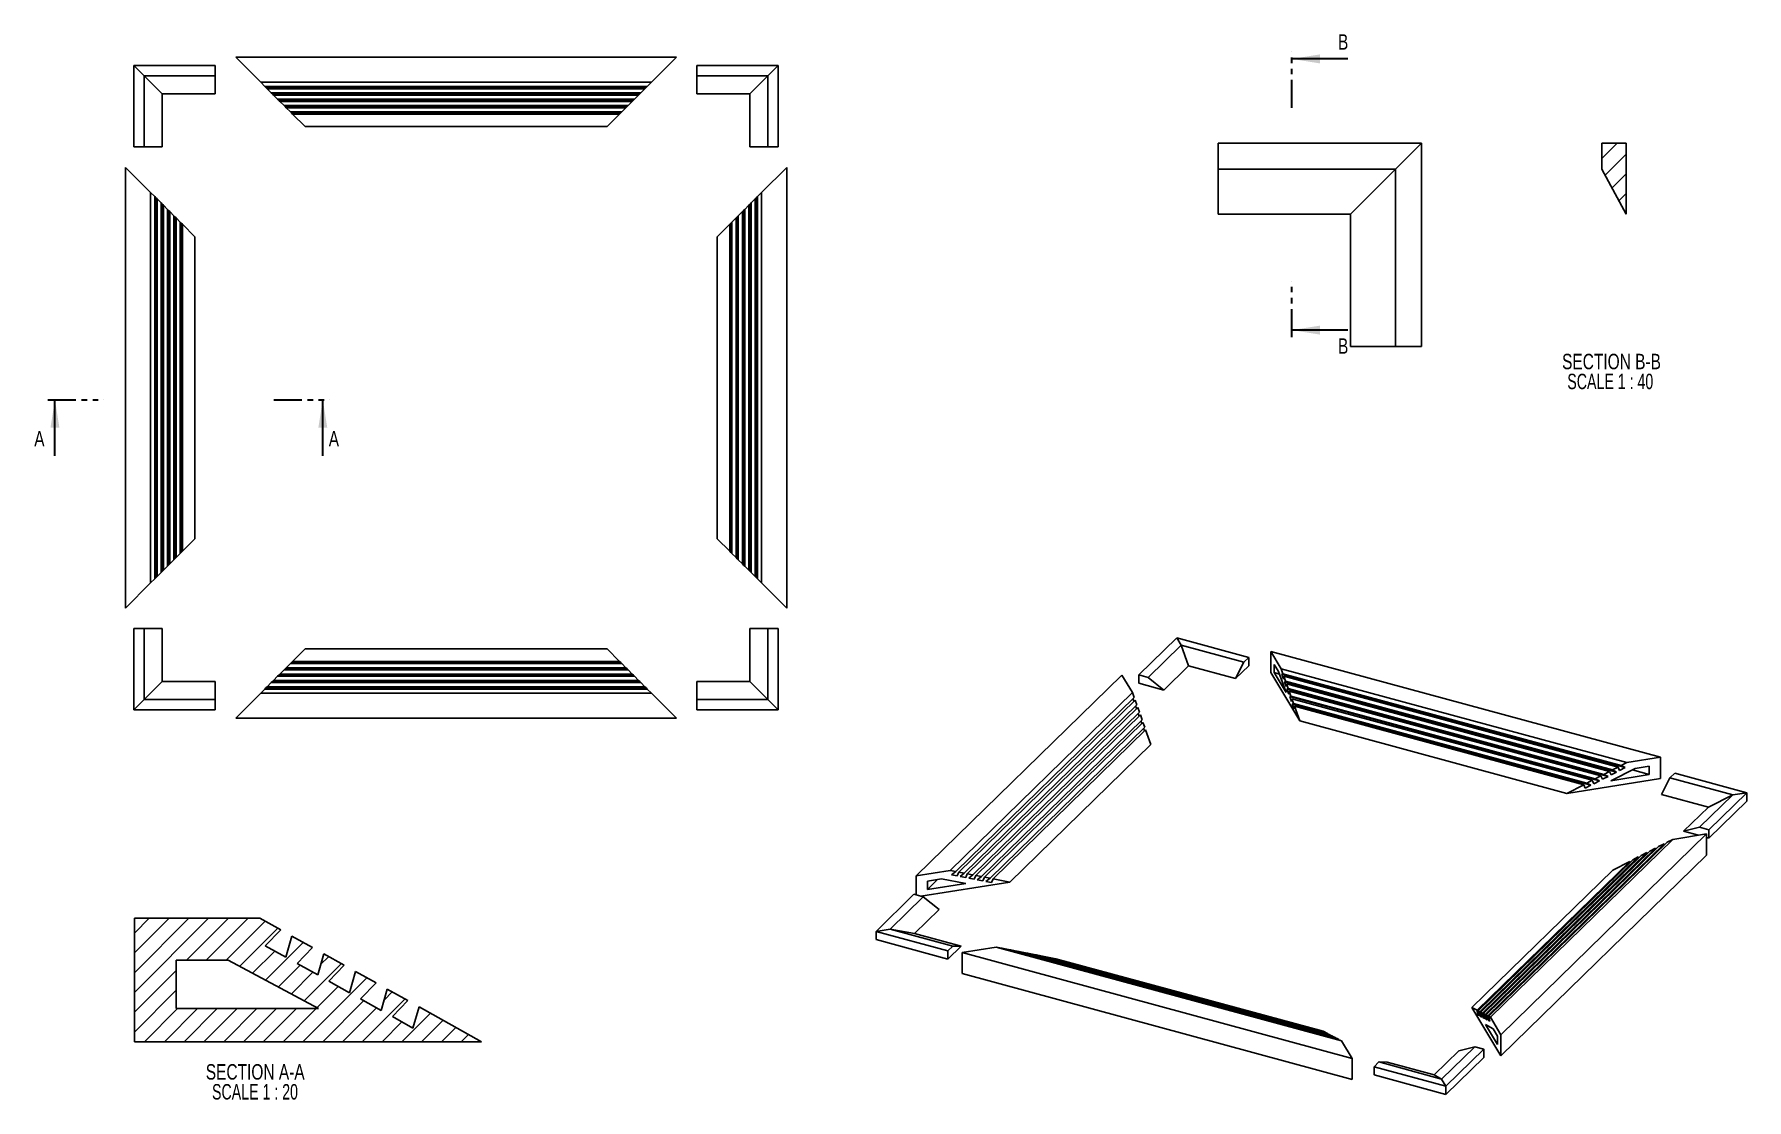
# Paper-space layout 'Dovetail' of a CAD drawing. Header units: millimetres. Extents: x 18 to 407, y 34 to 276.
import ezdxf

# ---------------------------------------------------------------- set-up
doc = ezdxf.new("R2010")
doc.units = ezdxf.units.MM
doc.linetypes.add('PHANTOM', pattern=[12.7, 6.35, -1.27, 1.27, -1.27, 1.27, -1.27])
doc.styles.add('SLDTEXTSTYLE0', font='TXT', dxfattribs={"width": 0.75})
doc.styles.add('SLDTEXTSTYLE1', font='TXT', dxfattribs={"width": 0.6875})

# ---------------------------------------------------------------- blocks, each defined once
blk = doc.blocks.new('SW_NOTE_0')
at = {"color": 0, "linetype": 'Continuous', "lineweight": 18, "char_height": 3.5, "attachment_point": 2}
for s, insert, style in [('SECTION A-A', (14.16, 4.51), 'SLDTEXTSTYLE0'), ('SCALE 1 : 20', (14.11, -0.01), 'SLDTEXTSTYLE1')]:
    blk.add_mtext(s, dxfattribs=dict(at, insert=insert, style=style))
blk = doc.blocks.new('SW_NOTE_0_1')
at = {"color": 0, "linetype": 'Continuous', "lineweight": 18, "char_height": 3.5, "attachment_point": 2}
for s, insert, style in [('SECTION B-B', (13.62, 4.51), 'SLDTEXTSTYLE0'), ('SCALE 1 : 40', (13.34, -0.01), 'SLDTEXTSTYLE1')]:
    blk.add_mtext(s, dxfattribs=dict(at, insert=insert, style=style))

psp = doc.layouts.new('Dovetail')

# ---------------------------------------------------------------- hatches: boundary and pattern name
at = {"linetype": 'Continuous', "lineweight": 18}
h = psp.add_hatch(dxfattribs=at)
h.set_pattern_fill('ANSI31', style=0)
h.paths.add_polyline_path([(379.2, 235.32), (379.2, 251.45), (373.7, 251.45), (373.7, 245.57)], flags=0)
h = psp.add_hatch(dxfattribs=at)
h.set_pattern_fill('ANSI31', style=0)
h.paths.add_polyline_path([(69.27, 75.58), (40.77, 75.58), (40.77, 47.58), (119.52, 47.58), (105.35, 55.47), (103.98, 50.66), (99.31, 53.27), (102.82, 56.89), (98.14, 59.49), (96.77, 54.68), (92.1, 57.28), (95.61, 60.9), (90.94, 63.51), (89.57, 58.7), (84.89, 61.3), (88.4, 64.92), (83.73, 67.52), (82.36, 62.71), (77.69, 65.32), (81.2, 68.93), (76.52, 71.54), (75.15, 66.73), (70.48, 69.33), (73.99, 72.95)], flags=0)
h.paths.add_polyline_path([(50.27, 55.08), (50.27, 66.08), (62.02, 66.08), (82.52, 55.08)], flags=0)

# ---------------------------------------------------------------- linework, layer by layer
at = {"color": 7, "linetype": 'PHANTOM', "lineweight": 35}
for p, q in [((303.37, 259.46), (303.37, 272.16)), ((303.37, 207.45), (303.37, 220.15)), ((21.17, 193.23), (33.88, 193.23)), ((72.42, 193.23), (85.12, 193.23))]:
    psp.add_line(p, q, dxfattribs=at)
at = {"color": 7, "linetype": 'Continuous', "lineweight": 25}
for p, q in [((40.66, 269.06), (43.01, 266.71)), ((40.66, 269.06), (40.66, 250.61)), ((59.11, 269.06), (40.66, 269.06)), ((59.11, 269.06), (59.11, 266.71)), ((163.76, 270.96), (63.76, 270.96)), ((63.76, 270.96), (69.46, 265.26)), ((163.76, 270.96), (158.06, 265.26)), ((168.41, 269.06), (168.41, 266.71)), ((186.86, 269.06), (168.41, 269.06)), ((186.86, 269.06), (184.51, 266.71)), ((186.86, 250.61), (186.86, 269.06)), ((43.01, 266.71), (43.01, 250.61)), ((47.11, 262.61), (43.01, 266.71)), ((59.11, 266.71), (43.01, 266.71)), ((59.11, 262.61), (59.11, 266.71)), ((158.06, 265.26), (69.46, 265.26)), ((69.46, 265.26), (70.4, 264.32)), ((157.12, 264.32), (70.4, 264.32)), ((70.4, 264.32), (70.63, 264.08)), ((157.12, 264.32), (156.88, 264.08)), ((158.06, 265.26), (157.12, 264.32)), ((184.51, 266.71), (168.41, 266.71)), ((168.41, 262.61), (168.41, 266.71)), ((180.41, 262.61), (184.51, 266.71)), ((184.51, 250.61), (184.51, 266.71)), ((47.11, 262.61), (47.11, 250.61)), ((59.11, 262.61), (47.11, 262.61)), ((156.88, 264.08), (70.63, 264.08)), ((70.91, 263.81), (70.63, 264.08)), ((156.61, 263.81), (70.91, 263.81)), ((70.91, 263.81), (71.84, 262.88)), ((155.67, 262.88), (71.84, 262.88)), ((71.84, 262.88), (72.08, 262.64)), ((155.44, 262.64), (72.08, 262.64)), ((72.08, 262.64), (72.35, 262.37)), ((155.17, 262.37), (72.35, 262.37)), ((72.35, 262.37), (73.28, 261.43)), ((154.23, 261.43), (73.28, 261.43)), ((73.28, 261.43), (73.52, 261.2)), ((154, 261.2), (73.52, 261.2)), ((73.52, 261.2), (73.79, 260.93)), ((153.73, 260.93), (73.79, 260.93)), ((73.79, 260.93), (74.73, 259.99)), ((153.73, 260.93), (152.79, 259.99)), ((154, 261.2), (153.73, 260.93)), ((154.23, 261.43), (154, 261.2)), ((155.17, 262.37), (154.23, 261.43)), ((155.44, 262.64), (155.17, 262.37)), ((155.67, 262.88), (155.44, 262.64)), ((156.61, 263.81), (155.67, 262.88)), ((156.61, 263.81), (156.88, 264.08)), ((180.41, 262.61), (168.41, 262.61)), ((180.41, 250.61), (180.41, 262.61)), ((152.79, 259.99), (74.73, 259.99)), ((74.73, 259.99), (74.96, 259.76)), ((152.56, 259.76), (74.96, 259.76)), ((74.96, 259.76), (75.23, 259.49)), ((152.28, 259.49), (75.23, 259.49)), ((75.23, 259.49), (76.17, 258.55)), ((151.35, 258.55), (76.17, 258.55)), ((76.17, 258.55), (76.4, 258.32)), ((151.12, 258.32), (76.4, 258.32)), ((76.4, 258.32), (76.67, 258.05)), ((150.84, 258.05), (76.67, 258.05)), ((76.67, 258.05), (79.51, 255.21)), ((150.84, 258.05), (148.01, 255.21)), ((151.12, 258.32), (150.84, 258.05)), ((151.35, 258.55), (151.12, 258.32)), ((152.28, 259.49), (151.35, 258.55)), ((152.56, 259.76), (152.28, 259.49)), ((152.79, 259.99), (152.56, 259.76)), ((148.01, 255.21), (79.51, 255.21)), ((40.66, 250.61), (43.01, 250.61)), ((47.11, 250.61), (43.01, 250.61)), ((180.41, 250.61), (184.51, 250.61)), ((186.86, 250.61), (184.51, 250.61)), ((332.78, 251.45), (286.65, 251.45)), ((286.65, 251.45), (286.65, 245.57)), ((332.78, 251.45), (326.9, 245.57)), ((332.78, 205.32), (332.78, 251.45)), ((373.7, 245.57), (373.7, 251.45)), ((373.7, 251.45), (379.2, 251.45)), ((379.2, 251.45), (379.2, 235.32)), ((38.76, 245.96), (38.76, 145.96)), ((38.76, 245.96), (44.46, 240.26)), ((188.76, 245.96), (183.06, 240.26)), ((188.76, 145.96), (188.76, 245.96)), ((326.9, 245.57), (286.65, 245.57)), ((286.65, 235.32), (286.65, 245.57)), ((316.65, 235.32), (326.9, 245.57)), ((326.9, 205.32), (326.9, 245.57)), ((379.2, 235.32), (373.7, 245.57)), ((379.2, 235.32), (373.7, 245.57)), ((373.7, 245.57), (373.7, 245.57)), ((44.46, 240.26), (44.46, 151.66)), ((44.46, 240.26), (45.4, 239.32)), ((45.4, 239.32), (45.4, 152.6)), ((45.4, 239.32), (45.63, 239.08)), ((45.63, 239.08), (45.63, 152.84)), ((45.91, 238.81), (45.63, 239.08)), ((45.91, 238.81), (45.91, 153.11)), ((45.91, 238.81), (46.84, 237.88)), ((46.84, 237.88), (46.84, 154.05)), ((46.84, 237.88), (47.08, 237.64)), ((47.08, 237.64), (47.08, 154.28)), ((47.08, 237.64), (47.35, 237.37)), ((47.35, 237.37), (47.35, 154.55)), ((47.35, 237.37), (48.28, 236.43)), ((180.17, 237.37), (179.23, 236.43)), ((180.44, 237.64), (180.17, 237.37)), ((180.17, 154.55), (180.17, 237.37)), ((180.67, 237.88), (180.44, 237.64)), ((180.44, 154.28), (180.44, 237.64)), ((181.61, 238.81), (180.67, 237.88)), ((180.67, 154.05), (180.67, 237.88)), ((181.61, 238.81), (181.88, 239.08)), ((181.61, 153.11), (181.61, 238.81)), ((182.12, 239.32), (181.88, 239.08)), ((181.88, 152.84), (181.88, 239.08)), ((183.06, 240.26), (182.12, 239.32)), ((182.12, 152.6), (182.12, 239.32)), ((183.06, 151.66), (183.06, 240.26)), ((48.28, 236.43), (48.28, 155.49)), ((48.28, 236.43), (48.52, 236.2)), ((48.52, 236.2), (48.52, 155.72)), ((48.52, 236.2), (48.79, 235.93)), ((48.79, 235.93), (48.79, 155.99)), ((48.79, 235.93), (49.73, 234.99)), ((49.73, 234.99), (49.73, 156.93)), ((49.73, 234.99), (49.96, 234.76)), ((49.96, 234.76), (49.96, 157.16)), ((49.96, 234.76), (50.23, 234.49)), ((50.23, 234.49), (50.23, 157.44)), ((50.23, 234.49), (51.17, 233.55)), ((51.17, 233.55), (51.17, 158.37)), ((51.17, 233.55), (51.4, 233.32)), ((51.4, 233.32), (51.4, 158.6)), ((51.4, 233.32), (51.67, 233.05)), ((176.12, 233.32), (175.84, 233.05)), ((176.35, 233.55), (176.12, 233.32)), ((176.12, 158.6), (176.12, 233.32)), ((177.28, 234.49), (176.35, 233.55)), ((176.35, 158.37), (176.35, 233.55)), ((177.56, 234.76), (177.28, 234.49)), ((177.28, 157.44), (177.28, 234.49)), ((177.79, 234.99), (177.56, 234.76)), ((177.56, 157.16), (177.56, 234.76)), ((178.73, 235.93), (177.79, 234.99)), ((177.79, 156.93), (177.79, 234.99)), ((179, 236.2), (178.73, 235.93)), ((178.73, 155.99), (178.73, 235.93)), ((179.23, 236.43), (179, 236.2)), ((179, 155.72), (179, 236.2)), ((179.23, 155.49), (179.23, 236.43)), ((316.65, 235.32), (286.65, 235.32)), ((316.65, 205.32), (316.65, 235.32)), ((379.2, 235.32), (379.2, 235.32)), ((51.67, 233.05), (51.67, 158.88)), ((51.67, 233.05), (54.51, 230.21)), ((54.51, 230.21), (54.51, 161.71)), ((175.84, 233.05), (173.01, 230.21)), ((173.01, 161.71), (173.01, 230.21)), ((175.84, 158.88), (175.84, 233.05)), ((316.65, 205.32), (326.9, 205.32)), ((332.78, 205.32), (326.9, 205.32)), ((51.67, 158.88), (54.51, 161.71)), ((175.84, 158.88), (173.01, 161.71)), ((47.35, 154.55), (48.28, 155.49)), ((48.28, 155.49), (48.52, 155.72)), ((48.52, 155.72), (48.79, 155.99)), ((48.79, 155.99), (49.73, 156.93)), ((49.73, 156.93), (49.96, 157.16)), ((49.96, 157.16), (50.23, 157.44)), ((50.23, 157.44), (51.17, 158.37)), ((51.17, 158.37), (51.4, 158.6)), ((51.4, 158.6), (51.67, 158.88)), ((176.12, 158.6), (175.84, 158.88)), ((176.35, 158.37), (176.12, 158.6)), ((177.28, 157.44), (176.35, 158.37)), ((177.56, 157.16), (177.28, 157.44)), ((177.79, 156.93), (177.56, 157.16)), ((178.73, 155.99), (177.79, 156.93)), ((179, 155.72), (178.73, 155.99)), ((179.23, 155.49), (179, 155.72)), ((180.17, 154.55), (179.23, 155.49)), ((38.76, 145.96), (44.46, 151.66)), ((44.46, 151.66), (45.4, 152.6)), ((45.4, 152.6), (45.63, 152.84)), ((45.91, 153.11), (45.63, 152.84)), ((45.91, 153.11), (46.84, 154.05)), ((46.84, 154.05), (47.08, 154.28)), ((47.08, 154.28), (47.35, 154.55)), ((180.44, 154.28), (180.17, 154.55)), ((180.67, 154.05), (180.44, 154.28)), ((181.61, 153.11), (180.67, 154.05)), ((181.61, 153.11), (181.88, 152.84)), ((182.12, 152.6), (181.88, 152.84)), ((183.06, 151.66), (182.12, 152.6)), ((188.76, 145.96), (183.06, 151.66)), ((40.66, 141.31), (40.66, 122.86)), ((40.66, 141.31), (43.01, 141.31)), ((43.01, 141.31), (43.01, 125.21)), ((47.11, 141.31), (43.01, 141.31)), ((47.11, 141.31), (47.11, 129.31)), ((180.41, 129.31), (180.41, 141.31)), ((180.41, 141.31), (184.51, 141.31)), ((184.51, 125.21), (184.51, 141.31)), ((186.86, 141.31), (184.51, 141.31)), ((186.86, 122.86), (186.86, 141.31)), ((76.67, 133.88), (79.51, 136.71)), ((79.51, 136.71), (148.01, 136.71)), ((150.84, 133.88), (148.01, 136.71)), ((277.26, 139.21), (268.65, 130.8)), ((278.24, 137.57), (270.73, 130.24)), ((277.26, 139.21), (278.24, 137.57)), ((293.58, 134.77), (277.26, 139.21)), ((279.95, 132.83), (278.24, 137.57)), ((292.48, 133.7), (278.24, 137.57)), ((298.58, 136.15), (300.96, 132.18)), ((387.02, 112.11), (298.58, 136.15)), ((298.58, 131.35), (298.58, 136.15)), ((74.73, 131.93), (74.96, 132.16)), ((74.96, 132.16), (75.23, 132.44)), ((74.96, 132.16), (152.56, 132.16)), ((75.23, 132.44), (76.17, 133.37)), ((75.23, 132.44), (152.28, 132.44)), ((76.17, 133.37), (76.4, 133.6)), ((76.17, 133.37), (151.35, 133.37)), ((76.4, 133.6), (76.67, 133.88)), ((76.4, 133.6), (151.12, 133.6)), ((76.67, 133.88), (150.84, 133.88)), ((151.12, 133.6), (150.84, 133.88)), ((151.35, 133.37), (151.12, 133.6)), ((152.28, 132.44), (151.35, 133.37)), ((152.56, 132.16), (152.28, 132.44)), ((152.79, 131.93), (152.56, 132.16)), ((279.95, 132.83), (274.35, 127.37)), ((290.57, 129.95), (279.95, 132.83)), ((290.57, 129.95), (292.48, 133.7)), ((293.58, 132.89), (290.57, 129.95)), ((293.58, 134.77), (292.48, 133.7)), ((293.58, 132.89), (293.58, 134.77)), ((299.37, 131.31), (299.37, 133.2)), ((299.37, 133.2), (300.35, 131.56)), ((379.32, 110.89), (300.96, 132.18)), ((300.96, 132.18), (301.35, 131.08)), ((47.11, 129.31), (43.01, 125.21)), ((47.11, 129.31), (59.11, 129.31)), ((59.11, 129.31), (59.11, 125.21)), ((70.91, 128.11), (71.84, 129.05)), ((71.84, 129.05), (72.08, 129.28)), ((71.84, 129.05), (155.67, 129.05)), ((72.08, 129.28), (72.35, 129.55)), ((72.08, 129.28), (155.44, 129.28)), ((72.35, 129.55), (73.28, 130.49)), ((72.35, 129.55), (155.17, 129.55)), ((73.28, 130.49), (73.52, 130.72)), ((73.28, 130.49), (154.23, 130.49)), ((73.52, 130.72), (73.79, 130.99)), ((73.52, 130.72), (154, 130.72)), ((73.79, 130.99), (74.73, 131.93)), ((73.79, 130.99), (153.73, 130.99)), ((74.73, 131.93), (152.79, 131.93)), ((153.73, 130.99), (152.79, 131.93)), ((154, 130.72), (153.73, 130.99)), ((154.23, 130.49), (154, 130.72)), ((155.17, 129.55), (154.23, 130.49)), ((155.44, 129.28), (155.17, 129.55)), ((155.67, 129.05), (155.44, 129.28)), ((156.61, 128.11), (155.67, 129.05)), ((168.41, 129.31), (180.41, 129.31)), ((168.41, 129.31), (168.41, 125.21)), ((180.41, 129.31), (184.51, 125.21)), ((264.8, 130.77), (218.13, 85.22)), ((264.8, 130.77), (267.18, 126.8)), ((268.65, 128.92), (268.65, 130.8)), ((268.65, 130.8), (270.73, 130.24)), ((268.65, 128.92), (274.35, 127.37)), ((274.35, 127.37), (270.73, 130.24)), ((305.16, 120.39), (298.58, 131.35)), ((299.37, 131.31), (302.06, 126.82)), ((300.56, 130.99), (299.37, 131.31)), ((302.06, 126.82), (300.35, 131.56)), ((301.35, 131.08), (301.06, 130.94)), ((378.99, 109.76), (301.06, 130.94)), ((301.06, 130.94), (301.45, 129.85)), ((378.04, 110.23), (301.35, 131.08)), ((301.56, 130.48), (301.45, 129.85)), ((301.56, 130.48), (301.95, 129.38)), ((377.36, 109.88), (301.56, 130.48)), ((301.95, 129.38), (301.66, 129.25)), ((377.04, 108.76), (301.66, 129.25)), ((301.66, 129.25), (302.05, 128.16)), ((376.1, 109.23), (301.95, 129.38)), ((302.05, 128.16), (302.17, 128.79)), ((302.17, 128.79), (302.56, 127.69)), ((375.41, 108.88), (302.17, 128.79)), ((40.66, 122.86), (43.01, 125.21)), ((43.01, 125.21), (59.11, 125.21)), ((59.11, 122.86), (59.11, 125.21)), ((63.76, 120.96), (69.46, 126.66)), ((69.46, 126.66), (70.4, 127.6)), ((69.46, 126.66), (158.06, 126.66)), ((70.4, 127.6), (70.63, 127.84)), ((70.4, 127.6), (157.12, 127.6)), ((70.91, 128.11), (70.63, 127.84)), ((70.63, 127.84), (156.88, 127.84)), ((70.91, 128.11), (156.61, 128.11)), ((156.61, 128.11), (156.88, 127.84)), ((157.12, 127.6), (156.88, 127.84)), ((158.06, 126.66), (157.12, 127.6)), ((163.76, 120.96), (158.06, 126.66)), ((168.41, 125.21), (184.51, 125.21)), ((168.41, 122.86), (168.41, 125.21)), ((186.86, 122.86), (184.51, 125.21)), ((267.18, 126.8), (225.83, 86.45)), ((267.57, 125.7), (227.11, 86.2)), ((267.79, 125.1), (227.79, 86.07)), ((267.18, 126.8), (267.57, 125.7)), ((267.32, 125.45), (267.53, 124.86)), ((267.79, 125.1), (268.18, 124.01)), ((302.56, 127.69), (302.26, 127.56)), ((375.1, 107.77), (302.26, 127.56)), ((302.26, 127.56), (302.65, 126.46)), ((374.15, 108.24), (302.56, 127.69)), ((302.65, 126.46), (302.77, 127.1)), ((302.77, 127.1), (303.16, 126)), ((373.46, 107.88), (302.77, 127.1)), ((303.16, 126), (302.87, 125.87)), ((373.15, 106.77), (302.87, 125.87)), ((302.87, 125.87), (303.26, 124.77)), ((372.2, 107.24), (303.16, 126)), ((303.26, 124.77), (303.37, 125.41)), ((303.37, 125.41), (303.76, 124.31)), ((371.52, 106.89), (303.37, 125.41)), ((40.66, 122.86), (59.11, 122.86)), ((63.76, 120.96), (163.76, 120.96)), ((168.41, 122.86), (186.86, 122.86)), ((268.18, 124.01), (229.05, 85.82)), ((268.39, 123.41), (229.74, 85.69)), ((268.78, 122.31), (231, 85.44)), ((268.99, 121.72), (231.68, 85.31)), ((269.38, 120.62), (232.95, 85.06)), ((267.92, 123.76), (268.14, 123.16)), ((268.39, 123.41), (268.78, 122.31)), ((268.53, 122.07), (268.74, 121.47)), ((268.99, 121.72), (269.38, 120.62)), ((303.76, 124.31), (303.47, 124.18)), ((371.2, 105.77), (303.47, 124.18)), ((303.47, 124.18), (303.86, 123.08)), ((370.25, 106.24), (303.76, 124.31)), ((303.86, 123.08), (303.97, 123.72)), ((303.97, 123.72), (305.16, 120.39)), ((369.57, 105.89), (303.97, 123.72)), ((269.59, 120.03), (233.63, 84.93)), ((269.98, 118.93), (234.9, 84.68)), ((270.19, 118.34), (235.58, 84.55)), ((269.13, 120.38), (269.34, 119.78)), ((269.59, 120.03), (269.98, 118.93)), ((269.73, 118.68), (269.94, 118.09)), ((270.19, 118.34), (271.38, 115.01)), ((365.74, 103.92), (305.16, 120.39)), ((271.38, 115.01), (239.41, 83.81)), ((375.41, 108.88), (374.15, 108.24)), ((375.78, 108.12), (375.41, 108.88)), ((375.74, 106.8), (381.28, 109.57)), ((377.36, 109.88), (376.1, 109.23)), ((376.1, 109.23), (377.04, 108.76)), ((377.36, 109.88), (377.73, 109.12)), ((378.99, 109.76), (377.73, 109.12)), ((379.32, 110.89), (378.04, 110.23)), ((378.04, 110.23), (378.99, 109.76)), ((387.02, 112.11), (379.32, 110.89)), ((384.45, 108.19), (380.61, 109.23)), ((384.45, 110.07), (381.28, 109.57)), ((384.45, 108.19), (384.45, 110.07)), ((387.02, 107.31), (387.02, 112.11)), ((365.74, 103.92), (387.02, 107.31)), ((369.57, 105.89), (365.74, 103.92)), ((369.94, 105.12), (369.57, 105.89)), ((371.2, 105.77), (369.94, 105.12)), ((371.52, 106.89), (370.25, 106.24)), ((370.25, 106.24), (371.2, 105.77)), ((371.89, 106.12), (371.52, 106.89)), ((373.15, 106.77), (371.89, 106.12)), ((373.46, 107.88), (372.2, 107.24)), ((372.2, 107.24), (373.15, 106.77)), ((373.83, 107.12), (373.46, 107.88)), ((375.1, 107.77), (373.83, 107.12)), ((374.15, 108.24), (375.1, 107.77)), ((384.45, 108.19), (375.74, 106.8)), ((377.04, 108.76), (375.78, 108.12)), ((387.23, 103.68), (389.15, 107.43)), ((390.24, 108.5), (389.15, 107.43)), ((403.39, 103.56), (389.15, 107.43)), ((406.56, 104.07), (390.24, 108.5)), ((397.85, 100.79), (387.23, 103.68)), ((395.87, 96.23), (403.39, 103.56)), ((397.85, 100.79), (403.39, 103.56)), ((397.95, 95.66), (406.56, 104.07)), ((397.95, 93.78), (406.56, 102.18)), ((406.56, 104.07), (403.39, 103.56)), ((406.56, 102.18), (406.56, 104.07)), ((392.25, 95.33), (397.85, 100.79)), ((348.41, 53.13), (389.76, 93.49)), ((350.79, 49.16), (397.46, 94.72)), ((389.76, 93.49), (388.49, 92.84)), ((397.46, 94.72), (389.76, 93.49)), ((392.25, 95.33), (395.87, 96.23)), ((395.59, 94.42), (392.25, 95.33)), ((397.95, 95.66), (395.87, 96.23)), ((397.46, 89.92), (397.46, 94.72)), ((397.95, 93.78), (397.46, 93.91)), ((397.95, 93.78), (397.95, 95.66)), ((346, 54.39), (381.96, 89.49)), ((346.21, 54.28), (382.64, 89.84)), ((346.6, 54.08), (383.91, 90.49)), ((346.81, 53.97), (384.59, 90.84)), ((347.2, 53.76), (385.85, 91.49)), ((347.42, 53.65), (386.54, 91.84)), ((347.81, 53.45), (387.8, 92.48)), ((348.02, 53.34), (388.49, 92.84)), ((350.79, 44.36), (397.46, 89.92)), ((381.96, 89.49), (380.7, 88.84)), ((382.06, 89.27), (381.96, 89.49)), ((383.91, 90.49), (382.64, 89.84)), ((384.01, 90.27), (383.91, 90.49)), ((385.85, 91.49), (384.59, 90.84)), ((385.96, 91.27), (385.85, 91.49)), ((387.8, 92.48), (386.54, 91.84)), ((387.8, 92.48), (387.91, 92.27)), ((218.13, 85.22), (225.83, 86.45)), ((225.83, 86.45), (227.11, 86.2)), ((227.11, 86.2), (226.16, 85.43)), ((227.79, 86.07), (227.42, 85.18)), ((227.79, 86.07), (229.05, 85.82)), ((229.05, 85.82), (228.1, 85.05)), ((229.37, 84.8), (229.74, 85.69)), ((229.74, 85.69), (231, 85.44)), ((344.21, 55.32), (376.18, 86.53)), ((345.4, 54.71), (380.01, 88.49)), ((345.61, 54.6), (380.7, 88.84)), ((380.01, 88.49), (376.18, 86.53)), ((380.12, 88.27), (380.01, 88.49)), ((218.13, 80.88), (218.13, 85.22)), ((239.41, 83.81), (219.21, 80.59)), ((220.7, 84), (223.87, 84.51)), ((223.01, 84.37), (220.7, 82.11)), ((220.7, 82.11), (220.7, 84)), ((220.7, 82.11), (229.41, 83.5)), ((229.41, 83.5), (223.87, 84.51)), ((226.16, 85.43), (227.42, 85.18)), ((228.1, 85.05), (229.37, 84.8)), ((231, 85.44), (230.05, 84.67)), ((230.05, 84.67), (231.32, 84.43)), ((231.32, 84.43), (231.68, 85.31)), ((231.68, 85.31), (232.95, 85.06)), ((232.95, 85.06), (232, 84.29)), ((232, 84.29), (233.26, 84.05)), ((233.26, 84.05), (233.63, 84.93)), ((233.63, 84.93), (234.9, 84.68)), ((234.9, 84.68), (233.95, 83.91)), ((233.95, 83.91), (235.21, 83.67)), ((235.21, 83.67), (235.58, 84.55)), ((235.58, 84.55), (239.41, 83.81)), ((217.64, 81.02), (209.03, 72.61)), ((219.72, 80.45), (212.2, 73.12)), ((217.64, 81.02), (219.72, 80.45)), ((223.34, 77.58), (219.72, 80.45)), ((69.27, 75.58), (40.77, 75.58)), ((40.77, 75.58), (40.77, 47.58)), ((73.99, 72.95), (69.27, 75.58)), ((223.34, 77.58), (217.74, 72.11)), ((70.48, 69.33), (73.99, 72.95)), ((75.15, 66.73), (76.52, 71.54)), ((81.2, 68.93), (76.52, 71.54)), ((209.03, 72.61), (212.2, 73.12)), ((209.03, 72.61), (225.35, 68.18)), ((209.03, 70.73), (209.03, 72.61)), ((209.03, 70.73), (225.35, 66.29)), ((212.2, 73.12), (226.44, 69.25)), ((217.74, 72.11), (212.2, 73.12)), ((217.74, 72.11), (228.36, 69.23)), ((50.27, 66.08), (50.27, 55.08)), ((62.02, 66.08), (50.27, 66.08)), ((62.02, 66.08), (82.52, 55.08)), ((75.15, 66.73), (70.48, 69.33)), ((77.69, 65.32), (81.2, 68.93)), ((83.73, 67.52), (82.36, 62.71)), ((88.4, 64.92), (83.73, 67.52)), ((225.35, 68.18), (226.44, 69.25)), ((225.35, 66.29), (228.36, 69.23)), ((225.35, 66.29), (225.35, 68.18)), ((228.36, 69.23), (226.44, 69.25)), ((228.57, 67.82), (236.27, 69.05)), ((228.57, 63.02), (228.57, 67.82)), ((228.57, 67.82), (317.01, 43.79)), ((236.27, 69.05), (314.63, 47.75)), ((236.27, 69.05), (237.55, 68.8)), ((237.55, 68.8), (314.24, 47.96)), ((238.23, 68.67), (238.21, 68.62)), ((238.23, 68.67), (314.03, 48.07)), ((238.23, 68.67), (239.5, 68.42)), ((239.5, 68.42), (313.64, 48.27)), ((240.16, 68.24), (240.18, 68.29)), ((240.18, 68.29), (313.43, 48.38)), ((240.18, 68.29), (241.44, 68.04)), ((241.44, 68.04), (313.04, 48.59)), ((242.11, 67.86), (242.13, 67.91)), ((242.13, 67.91), (312.82, 48.7)), ((242.13, 67.91), (243.39, 67.67)), ((243.39, 67.67), (312.43, 48.9)), ((244.06, 67.49), (244.08, 67.53)), ((244.08, 67.53), (312.22, 49.01)), ((244.08, 67.53), (245.34, 67.29)), ((245.34, 67.29), (311.83, 49.22)), ((246, 67.11), (246.02, 67.15)), ((246.02, 67.15), (311.62, 49.33)), ((246.02, 67.15), (249.85, 66.41)), ((249.85, 66.41), (310.44, 49.95)), ((82.36, 62.71), (77.69, 65.32)), ((84.89, 61.3), (88.4, 64.92)), ((90.94, 63.51), (89.57, 58.7)), ((95.61, 60.9), (90.94, 63.51)), ((228.57, 63.02), (317.01, 38.99)), ((89.57, 58.7), (84.89, 61.3)), ((92.1, 57.28), (95.61, 60.9)), ((98.14, 59.49), (96.77, 54.68)), ((102.82, 56.89), (98.14, 59.49)), ((82.52, 55.08), (50.27, 55.08)), ((96.77, 54.68), (92.1, 57.28)), ((99.31, 53.27), (102.82, 56.89)), ((105.35, 55.47), (103.98, 50.66)), ((119.52, 47.58), (105.35, 55.47)), ((344.21, 55.32), (350.79, 44.36)), ((345.4, 54.71), (344.21, 55.32)), ((345.51, 53.69), (345.4, 54.71)), ((345.61, 54.6), (345.9, 53.49)), ((346, 54.39), (345.61, 54.6)), ((346.11, 53.38), (346, 54.39)), ((103.98, 50.66), (99.31, 53.27)), ((345.51, 53.69), (345.78, 53.95)), ((345.9, 53.49), (345.51, 53.69)), ((346.11, 53.38), (346.38, 53.64)), ((346.5, 53.17), (346.11, 53.38)), ((346.21, 54.28), (346.5, 53.17)), ((346.6, 54.08), (346.21, 54.28)), ((346.72, 53.06), (346.6, 54.08)), ((346.72, 53.06), (346.98, 53.32)), ((347.11, 52.86), (346.72, 53.06)), ((346.81, 53.97), (347.11, 52.86)), ((347.2, 53.76), (346.81, 53.97)), ((347.32, 52.75), (347.2, 53.76)), ((350, 46.97), (347.3, 51.46)), ((347.3, 51.46), (349.02, 50.49)), ((347.32, 52.75), (347.59, 53.01)), ((347.71, 52.54), (347.32, 52.75)), ((347.42, 53.65), (347.71, 52.54)), ((347.81, 53.45), (347.42, 53.65)), ((347.81, 53.45), (347.92, 52.43)), ((347.92, 52.43), (348.19, 52.69)), ((348.31, 52.23), (347.92, 52.43)), ((348.02, 53.34), (348.31, 52.23)), ((348.41, 53.13), (348.02, 53.34)), ((350.79, 49.16), (348.41, 53.13)), ((119.52, 47.58), (40.77, 47.58)), ((311.62, 49.33), (310.44, 49.95)), ((311.63, 49.27), (311.62, 49.33)), ((312.22, 49.01), (311.83, 49.22)), ((312.23, 48.96), (312.22, 49.01)), ((312.82, 48.7), (312.43, 48.9)), ((312.83, 48.64), (312.82, 48.7)), ((313.43, 48.38), (313.04, 48.59)), ((313.43, 48.33), (313.43, 48.38)), ((314.03, 48.07), (313.64, 48.27)), ((314.03, 48.07), (314.03, 48.01)), ((314.63, 47.75), (314.24, 47.96)), ((317.01, 43.79), (314.63, 47.75)), ((350, 48.86), (349.02, 50.49)), ((350, 46.97), (350, 48.86)), ((350.79, 44.36), (350.79, 49.16)), ((317.01, 38.99), (317.01, 43.79)), ((322.01, 41.91), (323.11, 42.98)), ((323.11, 42.98), (337.35, 39.11)), ((325.02, 42.96), (323.11, 42.98)), ((325.02, 42.96), (335.64, 40.07)), ((335.64, 40.07), (341.24, 45.54)), ((337.35, 39.11), (344.86, 46.44)), ((338.33, 37.47), (346.94, 45.87)), ((338.33, 35.58), (346.94, 43.99)), ((341.24, 45.54), (344.86, 46.44)), ((346.94, 45.87), (344.86, 46.44)), ((346.94, 43.99), (346.94, 45.87)), ((322.01, 40.02), (322.01, 41.91)), ((322.01, 41.91), (338.33, 37.47)), ((322.01, 40.02), (338.33, 35.58)), ((335.64, 40.07), (337.35, 39.11)), ((338.33, 37.47), (337.35, 39.11)), ((338.33, 35.58), (338.33, 37.47))]:
    psp.add_line(p, q, dxfattribs=at)
at = {"color": 7, "linetype": 'Continuous', "lineweight": 35}
for p, q in [((316.07, 270.57), (303.37, 270.57)), ((316.07, 209.04), (303.37, 209.04)), ((22.76, 180.53), (22.76, 193.23)), ((83.53, 180.53), (83.53, 193.23))]:
    psp.add_line(p, q, dxfattribs=at)
for points in [[(303.37, 270.57), (309.72, 269.55), (309.72, 271.59)], [(303.37, 209.04), (309.72, 208.02), (309.72, 210.05)], [(22.76, 193.23), (21.74, 186.88), (23.77, 186.88)], [(83.53, 193.23), (82.51, 186.88), (84.54, 186.88)]]:
    psp.add_solid(points, dxfattribs=at)

# ---------------------------------------------------------------- block references
at = {"color": 7, "linetype": 'Continuous', "lineweight": 18}
for name, p in [('SW_NOTE_0_1', (362.26, 199.15)), ('SW_NOTE_0', (54.03, 37.97))]:
    psp.add_blockref(name, p, dxfattribs=at)

# ---------------------------------------------------------------- texts
at = {"color": 7, "linetype": 'Continuous', "char_height": 3.5, "attachment_point": 1, "style": 'SLDTEXTSTYLE0'}
for s, insert in [('B', (313.83, 276.17)), ('B', (313.83, 207.17)), ('A', (18.06, 186.13)), ('A', (84.87, 186.13))]:
    psp.add_mtext(s, dxfattribs=dict(at, insert=insert))

doc.saveas('drawing.dxf')
